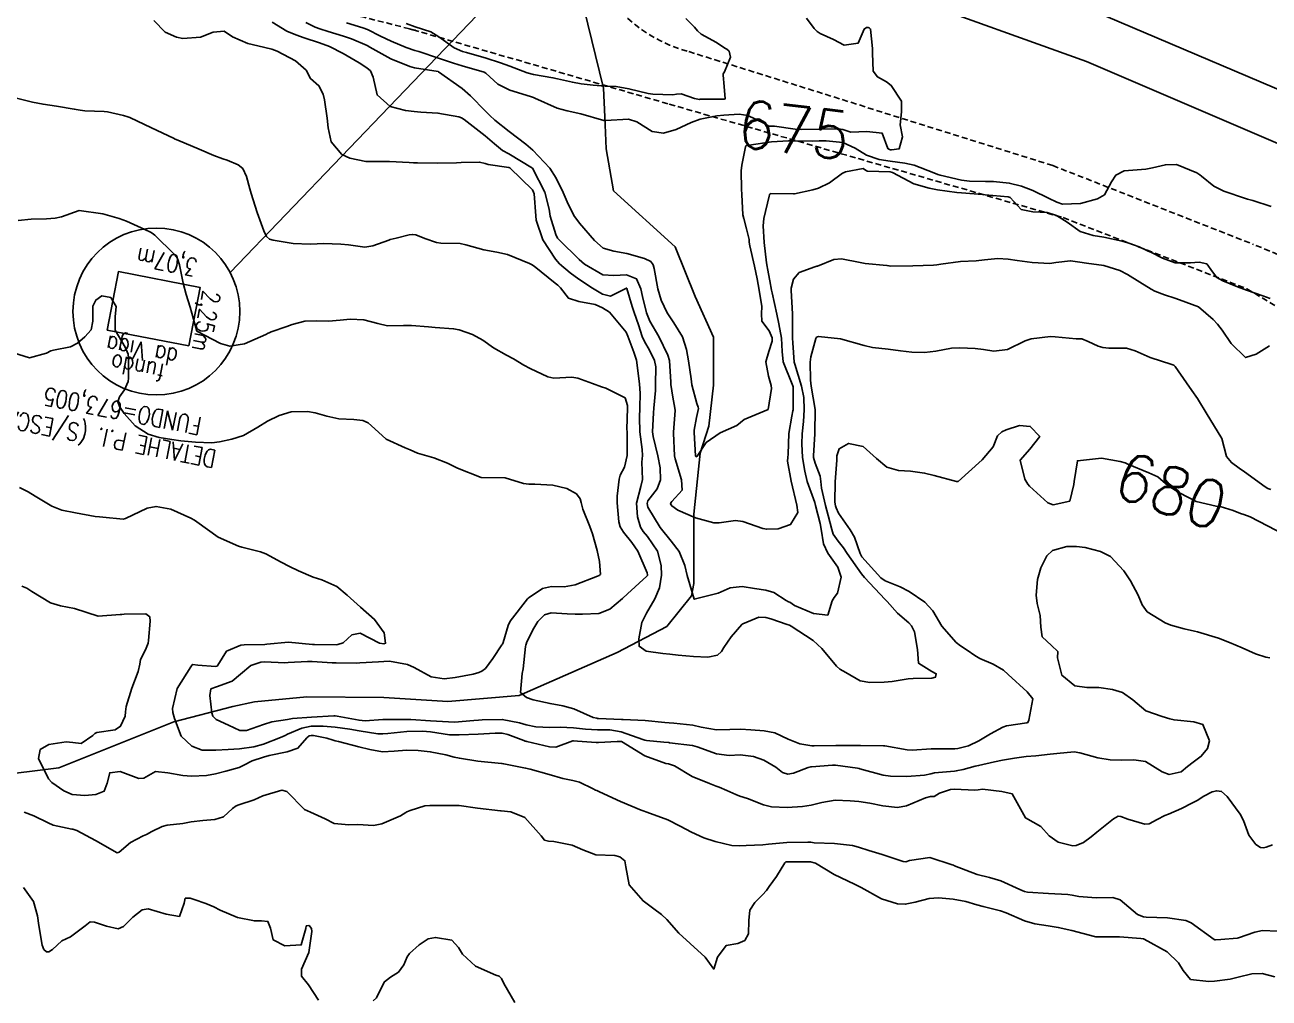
# Model space of a CAD drawing. Header units: metres. Extents: x 292545 to 299085, y 7450245 to 7463078.
# Drawn here: x 294904.9 to 295009.3, y 7462624.8 to 7462706.4 of the extents above; entities that cross this region are included whole.
import ezdxf
from ezdxf.enums import TextEntityAlignment as Align

# ---------------------------------------------------------------- set-up
doc = ezdxf.new("R2010")
doc.units = ezdxf.units.M
for name, pattern in [('CONTINUO', [0]), ('DASHED', [0.75, 0.5, -0.25]), ('TRACEJADO', [8.7, 8, -0.7])]:
    doc.linetypes.add(name, pattern=pattern)
for name, color, linetype in [('Cotas', 45, 'Continuous'), ('Curvas de Nivel 1m', 11, 'Continuous'), ('Curvas de Nivel 5m', 15, 'Continuous'), ('Hidrografia', 140, 'Continuous'), ('Linha Férrea', 20, 'Continuous'), ('TEXTO', 45, 'Continuous'), ('Vias Secundárias', 230, 'DASHED')]:
    doc.layers.add(name, color=color, linetype=linetype)
doc.styles.add('ROMANS', font='romans', dxfattribs={"height": 0.2})
doc.styles.add('Style-STANDARD', font='STANDARD.shx')

msp = doc.modelspace()

# ---------------------------------------------------------------- linework, layer by layer
at = {"layer": 'Curvas de Nivel 1m', "flags": 128}
for points, elevation in [([(294936.87, 7462706.49), (294937.61, 7462706.22), (294938.94, 7462705.8), (294939.6, 7462705.38), (294940.89, 7462704.44), (294941.59, 7462704.16), (294941.94, 7462704.07), (294943.58, 7462703.6), (294944.78, 7462703.19), (294945.57, 7462702.92), (294947.02, 7462702.37), (294947.56, 7462702.21), (294949.17, 7462701.94), (294949.56, 7462701.86), (294950.81, 7462701.57), (294951.55, 7462701.43), (294952.55, 7462701.31), (294953.55, 7462701.25), (294954.47, 7462701.2), (294955.55, 7462701.02), (294957.16, 7462700.63), (294957.55, 7462700.58), (294959.25, 7462700.52), (294959.55, 7462700.56), (294959.93, 7462700.6), (294961.05, 7462700.2), (294961.48, 7462700.13), (294961.54, 7462700.14), (294961.59, 7462700.14), (294963.54, 7462700.16), (294963.62, 7462700.17), (294963.55, 7462701.21), (294963.45, 7462702.17), (294963.47, 7462702.26), (294963.57, 7462702.45), (294964.07, 7462703.68), (294963.96, 7462704.17), (294963.76, 7462704.33), (294963.6, 7462704.43), (294962.89, 7462704.89), (294961.61, 7462705.61), (294961.3, 7462705.88), (294961.06, 7462706.2), (294960.33, 7462706.92)], 674), ([(294915.7, 7462706.74), (294916.65, 7462705.77), (294917.6, 7462705.35), (294918.14, 7462705.25), (294919.6, 7462705.36), (294920.68, 7462705.76), (294921.6, 7462705.84), (294922.31, 7462705.37), (294923.59, 7462704.83), (294924.41, 7462704.63), (294925.59, 7462704.34), (294926.03, 7462704.17), (294927.57, 7462703.36), (294928.47, 7462702.59), (294928.85, 7462701.88), (294929.55, 7462701.28), (294929.91, 7462700.57), (294930.01, 7462700.1), (294930.25, 7462698.56), (294930.32, 7462697.75), (294930.58, 7462696.56), (294931.48, 7462695.52), (294932.14, 7462695.2), (294933.48, 7462694.93), (294933.87, 7462694.92), (294935.48, 7462694.93), (294937.13, 7462694.83), (294937.48, 7462694.82), (294937.82, 7462694.82), (294939.48, 7462694.77), (294941.09, 7462694.82), (294941.48, 7462694.83), (294943.02, 7462694.87), (294943.48, 7462694.76), (294943.75, 7462694.68), (294945.47, 7462694.42), (294945.55, 7462694.38), (294947.45, 7462692.54), (294947.56, 7462692.36), (294947.6, 7462692.2), (294947.73, 7462690.36), (294947.78, 7462689.99), (294948.32, 7462688.35), (294949.38, 7462686.73), (294949.74, 7462686.33), (294950.61, 7462685.57), (294951.36, 7462685.06), (294952.5, 7462684.3), (294953.35, 7462683.79), (294954, 7462683.63), (294955.29, 7462684.27), (294955.33, 7462684.29), (294955.35, 7462684.29), (294955.37, 7462684.29), (294955.38, 7462684.27), (294955.83, 7462682.76), (294955.99, 7462682.26), (294956.35, 7462681.22), (294956.67, 7462680.25), (294956.86, 7462679.81), (294957.29, 7462679.09), (294957.71, 7462678.24), (294957.8, 7462677.71), (294957.77, 7462676.23), (294957.77, 7462675.72), (294957.65, 7462674.24), (294957.62, 7462673.85), (294957.54, 7462672.24), (294957.58, 7462671.86), (294957.97, 7462670.23), (294958.18, 7462669.22), (294958.21, 7462668.23), (294957.93, 7462667.46), (294957.15, 7462666.47), (294957.07, 7462666.24), (294957.14, 7462665.92), (294958.18, 7462664.23), (294959.1, 7462663.09), (294959.78, 7462662.21), (294960.25, 7462661.04), (294960.43, 7462660.21), (294961.04, 7462658.2), (294963.05, 7462658.72), (294964.04, 7462659.17), (294965.05, 7462659.27), (294966.09, 7462659.11), (294967.05, 7462658.96), (294967.71, 7462658.78), (294968.75, 7462658.1), (294968.94, 7462658), (294969.04, 7462657.95), (294969.45, 7462657.69), (294971.03, 7462657.01), (294972.23, 7462656.87), (294972.59, 7462658.06), (294972.77, 7462658.34), (294973.05, 7462658.72), (294973.35, 7462660.06), (294973.08, 7462660.89), (294972.24, 7462662.07), (294971.87, 7462662.84), (294971.67, 7462664.07), (294971.59, 7462664.55), (294971.2, 7462666.08), (294971.14, 7462666.31), (294970.51, 7462668.09), (294970.3, 7462668.96), (294970.12, 7462670.09), (294970.05, 7462671.24), (294970.1, 7462672.09), (294970.2, 7462673.11), (294970.25, 7462674.09), (294970.22, 7462675.12), (294970.03, 7462676.09), (294969.47, 7462677.91), (294969.42, 7462678.1), (294969.3, 7462679.72), (294969.27, 7462680.1), (294969.27, 7462680.13), (294969.28, 7462682.1), (294969.28, 7462682.15), (294969.17, 7462684.1), (294969.17, 7462684.29), (294969.36, 7462685.04), (294969.84, 7462685.62), (294971.14, 7462686.08), (294971.33, 7462686.13), (294971.37, 7462686.14), (294972.75, 7462686.69), (294973.38, 7462686.77), (294974.96, 7462686.45), (294975.38, 7462686.37), (294977.19, 7462686.2), (294977.38, 7462686.16), (294977.51, 7462686.15), (294979.37, 7462686.17), (294981.11, 7462686.23), (294981.38, 7462686.24), (294981.72, 7462686.3), (294983.38, 7462686.53), (294984.69, 7462686.6), (294985.38, 7462686.67), (294986.5, 7462686.79), (294987.38, 7462686.72), (294988.11, 7462686.61), (294989.38, 7462686.45), (294990.86, 7462686.36), (294991.38, 7462686.44), (294992.61, 7462686.6), (294993.38, 7462686.47), (294993.94, 7462686.38), (294995.38, 7462686.19), (294996.74, 7462685.78), (294997.37, 7462685.44), (294998.41, 7462684.8), (294999.36, 7462684.21), (294999.66, 7462684.05), (295000.49, 7462683.73), (295001.35, 7462683.45), (295001.73, 7462683.33), (295003.34, 7462682.72), (295004.57, 7462681.68), (295004.92, 7462681.27), (295005.31, 7462680.77), (295006.08, 7462679.66), (295007.29, 7462678.47), (295008.18, 7462678.75), (295009.3, 7462679.45)], 678), ([(294925.63, 7462706.62), (294926.86, 7462705.85), (294927.6, 7462705.53), (294928.3, 7462705.29), (294929.6, 7462704.86), (294930.43, 7462704.56), (294931.58, 7462703.99), (294932.92, 7462703.19), (294933.57, 7462702.79), (294933.88, 7462702.52), (294934.09, 7462701.99), (294934.43, 7462700.51), (294935.53, 7462699.54), (294936.81, 7462699.2), (294937.53, 7462699.1), (294938.11, 7462699.05), (294939.53, 7462698.98), (294941.29, 7462698.66), (294941.52, 7462698.57), (294941.72, 7462698.43), (294943.5, 7462697.07), (294944.28, 7462696.4), (294944.95, 7462695.85), (294945.48, 7462695.55), (294947.47, 7462694.36), (294948.49, 7462692.35), (294948.86, 7462690.91), (294948.95, 7462690.34), (294949.41, 7462688.79), (294949.55, 7462688.48), (294949.69, 7462688.34), (294951.38, 7462686.7), (294951.82, 7462686.31), (294953.36, 7462685.42), (294954.28, 7462685.37), (294955.36, 7462685.42), (294956.19, 7462685.08), (294956.55, 7462684.25), (294956.68, 7462683.59), (294957.04, 7462682.24), (294957.32, 7462681.54), (294958.07, 7462680.23), (294958.83, 7462678.68), (294958.95, 7462678.22), (294959.06, 7462676.42), (294959.07, 7462676.22), (294959.24, 7462675.16), (294959.41, 7462674.22), (294959.42, 7462674.03), (294959.3, 7462672.22), (294959.3, 7462672.13), (294959.37, 7462670.22), (294959.42, 7462669.98), (294959.97, 7462668.21), (294960.01, 7462667.36), (294959.14, 7462666.4), (294959.07, 7462666.3), (294959.05, 7462666.22), (294959.14, 7462666.03), (294959.66, 7462665.69), (294961.13, 7462665.03), (294962.68, 7462664.62), (294963.12, 7462664.61), (294964.48, 7462664.8), (294965.12, 7462664.72), (294966.78, 7462664.13), (294967.11, 7462664.07), (294968.06, 7462664.12), (294969.12, 7462664.48), (294969.73, 7462665.49), (294969.65, 7462666.09), (294969.16, 7462668.1), (294968.86, 7462669.79), (294968.88, 7462670.1), (294968.91, 7462670.38), (294968.98, 7462672.1), (294969.23, 7462673.55), (294969.31, 7462674.02), (294969.32, 7462674.1), (294969.32, 7462676.03), (294969.31, 7462676.1), (294969.25, 7462676.24), (294968.48, 7462678.11), (294968.41, 7462678.99), (294968.35, 7462680.11), (294968.13, 7462681.3), (294967.97, 7462682.11), (294967.57, 7462683.9), (294967.52, 7462684.12), (294967.36, 7462684.92), (294967.19, 7462685.94), (294967.15, 7462686.12), (294967.1, 7462686.41), (294966.9, 7462688.13), (294966.82, 7462689.53), (294966.86, 7462690.13), (294967.33, 7462692.01), (294967.35, 7462692.12), (294967.37, 7462692.19), (294967.44, 7462692.23), (294969.35, 7462692.2), (294969.44, 7462692.2), (294970.99, 7462692.54), (294971.45, 7462692.67), (294972.39, 7462693.14), (294973.47, 7462693.93), (294973.54, 7462693.98), (294973.72, 7462694.05), (294975.19, 7462694.32), (294975.47, 7462694.15), (294975.57, 7462694.12), (294977.47, 7462694.04), (294977.67, 7462694), (294979.46, 7462693.06), (294980.73, 7462692.69), (294981.45, 7462692.54), (294983.07, 7462692.32), (294983.45, 7462692.28), (294985.21, 7462692.15), (294985.45, 7462692.13), (294987.38, 7462691.96), (294987.44, 7462691.94), (294987.53, 7462691.89), (294988.46, 7462690.9), (294989.43, 7462690.7), (294990.63, 7462690.65), (294991.43, 7462690.39), (294992.31, 7462689.83), (294993.41, 7462689.06), (294994.5, 7462688.71), (294995.4, 7462688.56), (294996.94, 7462688.23), (294997.4, 7462688.11), (294998.35, 7462687.76), (294999.07, 7462687.43), (294999.39, 7462687.28), (295000.31, 7462686.81), (295001.38, 7462686.42), (295002.67, 7462686.41), (295003.38, 7462686.47), (295004.02, 7462686.33), (295004.5, 7462685.68), (295004.88, 7462685.19), (295005.37, 7462684.91), (295006.61, 7462684.4), (295007.36, 7462684.14), (295008.74, 7462683.64), (295009.35, 7462683.42)], 677), ([(294928.44, 7462706.58), (294929.23, 7462706.19), (294929.61, 7462706.05), (294930.33, 7462705.83), (294931.6, 7462705.44), (294932.27, 7462705.21), (294933.59, 7462704.64), (294933.82, 7462704.52), (294935.58, 7462703.53), (294937.17, 7462702.88), (294937.57, 7462702.78), (294939.55, 7462702.46), (294939.59, 7462702.45), (294941.55, 7462701.03), (294942.26, 7462700.42), (294943.53, 7462699.13), (294943.89, 7462698.77), (294944.31, 7462698.4), (294945.51, 7462697.43), (294946.91, 7462696.37), (294947.49, 7462695.87), (294948.92, 7462694.35), (294949.46, 7462693.53), (294950.05, 7462692.33), (294950.46, 7462691.35), (294950.99, 7462690.32), (294951.17, 7462690.06), (294951.42, 7462689.76), (294952.66, 7462688.3), (294953.39, 7462687.64), (294954.28, 7462687.39), (294955.39, 7462687.19), (294956.85, 7462686.78), (294957.38, 7462686.53), (294957.58, 7462686.24), (294957.67, 7462685.94), (294957.99, 7462684.23), (294958.27, 7462683.3), (294958.77, 7462682.23), (294959.32, 7462681.39), (294960.04, 7462680.21), (294960.37, 7462679.14), (294960.55, 7462678.21), (294960.78, 7462676.69), (294960.84, 7462676.2), (294961.24, 7462674.61), (294961.36, 7462674.32), (294961.4, 7462674.2), (294961.23, 7462673.44), (294961.04, 7462672.38), (294961.03, 7462672.2), (294961.14, 7462670.24), (294961.15, 7462670.2), (294961.18, 7462670.15), (294961.28, 7462670.2), (294962.03, 7462671.35), (294963.21, 7462672.17), (294964.6, 7462672.77), (294965.22, 7462673.28), (294967.23, 7462674.12), (294967.5, 7462675.87), (294967.49, 7462676.12), (294967.26, 7462676.92), (294967.05, 7462678.12), (294967.29, 7462678.98), (294967.57, 7462679.85), (294967.56, 7462680.12), (294967.31, 7462680.72), (294966.7, 7462681.52), (294966.68, 7462682.13), (294966.7, 7462682.76), (294966.47, 7462684.13), (294966.3, 7462685.08), (294966.1, 7462686.14), (294965.7, 7462687.84), (294965.65, 7462688.15), (294965.63, 7462688.37), (294965.41, 7462689.28), (294965.18, 7462690.15), (294965.12, 7462690.46), (294965.03, 7462692.15), (294964.99, 7462692.61), (294964.97, 7462694.15), (294965.03, 7462694.6), (294965.34, 7462696.15), (294965.39, 7462696.26), (294965.49, 7462696.28), (294965.63, 7462696.28), (294967.5, 7462696.57), (294968.95, 7462696.66), (294969.5, 7462696.65), (294970.95, 7462696.63), (294971.5, 7462696.64), (294972.09, 7462696.66), (294973.5, 7462696.52), (294974.54, 7462696.04), (294975.49, 7462695.45), (294976.55, 7462695.08), (294977.48, 7462694.94), (294978.69, 7462694.78), (294979.48, 7462694.62), (294981.13, 7462693.96), (294981.47, 7462693.82), (294981.66, 7462693.76), (294983.46, 7462693.35), (294984.11, 7462693.27), (294985.46, 7462693.23), (294986.14, 7462693.23), (294987.46, 7462693.11), (294988.49, 7462692.85), (294989.45, 7462692.5), (294990.76, 7462691.85), (294991.44, 7462691.52), (294991.92, 7462691.35), (294993.44, 7462691.4), (294994.87, 7462691.8), (294995.45, 7462692.13), (294996.03, 7462693.21), (294996.4, 7462693.78), (294997.11, 7462694.13), (294997.47, 7462694.16), (294998.93, 7462694.29), (294999.47, 7462694.39), (295000.56, 7462694.65), (295001.48, 7462694.68), (295003.19, 7462693.98), (295003.46, 7462693.8), (295003.59, 7462693.7), (295004.61, 7462692.84), (295005.45, 7462692.43), (295007.28, 7462691.82), (295007.44, 7462691.76), (295007.9, 7462691.65), (295009.44, 7462691.15)], 676), ([(294904.17, 7462700.24), (294905.53, 7462699.9), (294906.41, 7462699.72), (294907.53, 7462699.56), (294909.02, 7462699.32), (294909.53, 7462699.22), (294909.9, 7462699.17), (294911.53, 7462699.11), (294911.82, 7462699.08), (294913.15, 7462698.77), (294913.52, 7462698.66), (294913.68, 7462698.6), (294915.51, 7462697.74), (294917.34, 7462696.87), (294917.49, 7462696.8), (294917.71, 7462696.71), (294919.49, 7462695.96), (294920.74, 7462695.41), (294921.48, 7462695.14), (294921.84, 7462695.03), (294922.78, 7462694.65), (294923.16, 7462694.34), (294923.46, 7462693.67), (294923.74, 7462692.64), (294923.86, 7462692.23), (294924.37, 7462690.63), (294924.93, 7462689.1), (294925.16, 7462688.62), (294925.4, 7462688.41), (294925.7, 7462688.32), (294927.4, 7462688.05), (294928.82, 7462688), (294929.39, 7462688.02), (294929.93, 7462688.03), (294931.39, 7462688), (294932.02, 7462687.92), (294933.39, 7462687.74), (294934.07, 7462687.84), (294935.4, 7462688.33), (294935.53, 7462688.37), (294936.02, 7462688.49), (294937.12, 7462688.77), (294937.41, 7462688.81), (294937.69, 7462688.76), (294938.42, 7462688.46), (294939.4, 7462688.13), (294939.78, 7462688.07), (294941.4, 7462688.03), (294941.88, 7462687.94), (294943.39, 7462687.51), (294944.47, 7462687.31), (294945.38, 7462687.13), (294947.21, 7462686.36), (294947.37, 7462686.29), (294947.59, 7462686.14), (294949.36, 7462684.71), (294949.58, 7462684.56), (294949.82, 7462684.33), (294950.47, 7462683.45), (294951.34, 7462683.19), (294952.71, 7462682.92), (294953.34, 7462682.65), (294953.91, 7462682.28), (294955.31, 7462680.61), (294955.45, 7462680.27), (294955.96, 7462678.93), (294956.2, 7462678.26), (294956.34, 7462677.18), (294956.43, 7462676.25), (294956.49, 7462675.49), (294956.46, 7462674.25), (294956.43, 7462673.45), (294956.47, 7462672.25), (294956.67, 7462670.76), (294956.69, 7462670.25), (294956.64, 7462669.71), (294956.7, 7462668.25), (294956.56, 7462667.65), (294956.19, 7462666.25), (294956.26, 7462665.11), (294956.52, 7462664.25), (294956.74, 7462663.88), (294957.11, 7462663.46), (294957.94, 7462662.23), (294958.27, 7462661.04), (294958.29, 7462660.23), (294958.11, 7462659.17), (294957.73, 7462658.23), (294957.03, 7462657.05), (294956.63, 7462656.25), (294956.38, 7462654.88), (294956.41, 7462654.26), (294956.99, 7462653.85), (294958.4, 7462653.65), (294958.99, 7462653.6), (294959.68, 7462653.51), (294960.98, 7462653.39), (294962.16, 7462653.35), (294962.99, 7462653.52), (294963.33, 7462653.83), (294963.52, 7462654.16), (294964.12, 7462655.04), (294965.02, 7462656.1), (294965.05, 7462656.12), (294965.1, 7462656.15), (294966.46, 7462656.7), (294967.03, 7462656.68), (294967.46, 7462656.55), (294968.83, 7462656.1), (294969.02, 7462656.03), (294969.17, 7462655.95), (294971, 7462654.74), (294971.74, 7462654.07), (294972.98, 7462652.59), (294973.26, 7462652.34), (294973.74, 7462652.05), (294974.96, 7462651.37), (294975.77, 7462651.22), (294976.96, 7462651.26), (294977.64, 7462651.32), (294978.97, 7462651.53), (294979.39, 7462651.56), (294980.97, 7462651.58), (294981.26, 7462651.66), (294981.33, 7462651.96), (294980.97, 7462652.15), (294979.85, 7462652.84), (294979.75, 7462653.98), (294979.52, 7462655.47), (294979.26, 7462655.98), (294979.03, 7462656.22), (294978.07, 7462657.03), (294977.23, 7462658.01), (294977.13, 7462658.1), (294977.04, 7462658.18), (294975.32, 7462660.03), (294975.07, 7462660.33), (294973.85, 7462662.05), (294973.56, 7462662.51), (294973.1, 7462663.08), (294972.7, 7462663.65), (294972.57, 7462664.06), (294972.28, 7462665.22), (294972.04, 7462666.07), (294971.7, 7462667.53), (294971.65, 7462668.07), (294971.61, 7462668.52), (294971.18, 7462669.63), (294971.04, 7462670.08), (294971.03, 7462670.24), (294971.14, 7462672.08), (294971.15, 7462672.15), (294971.19, 7462674.08), (294971.19, 7462674.12), (294970.84, 7462676.08), (294970.78, 7462676.57), (294970.77, 7462678.09), (294970.82, 7462678.55), (294971.23, 7462680.08), (294971.25, 7462680.13), (294971.3, 7462680.2), (294971.46, 7462680.23), (294973.3, 7462680.05), (294975.3, 7462679.48), (294975.99, 7462679.33), (294977.29, 7462679.17), (294978.34, 7462679.04), (294979.29, 7462678.94), (294980.36, 7462678.9), (294981.29, 7462679.02), (294982.62, 7462679.26), (294983.3, 7462679.3), (294984.61, 7462679.23), (294985.3, 7462679.15), (294986.17, 7462679.02), (294987.3, 7462679.14), (294988.8, 7462679.87), (294989.3, 7462680.06), (294990.91, 7462680.24), (294991.31, 7462680.22), (294993.08, 7462680.05), (294993.31, 7462680.06), (294993.54, 7462680.05), (294994.09, 7462679.81), (294994.93, 7462679.42), (294995.3, 7462679.32), (294995.81, 7462679.27), (294997.3, 7462679.25), (294998.01, 7462679.05), (294999.28, 7462678.49), (295001.11, 7462677.89), (295001.27, 7462677.83), (295001.38, 7462677.72), (295001.63, 7462677.35), (295002.78, 7462675.7), (295003.25, 7462675.03), (295004.06, 7462673.69), (295005.21, 7462671.84), (295005.28, 7462671.68), (295005.69, 7462670.18), (295006.1, 7462669.67), (295006.74, 7462669.21), (295007.18, 7462668.89), (295008.92, 7462667.63), (295009.16, 7462667.5), (295009.39, 7462667.4)], 679), ([(294903.92, 7462678.87), (294905.28, 7462678.44), (294906.7, 7462678.84), (294907.07, 7462679.05), (294907.29, 7462679.11), (294908.72, 7462679.38), (294909.3, 7462679.68), (294909.9, 7462680.21), (294910.43, 7462680.8), (294910.59, 7462681.52), (294910.58, 7462682.8), (294910.84, 7462683.29), (294911.34, 7462683.64), (294912.08, 7462683.52), (294912.55, 7462682.77), (294912.45, 7462681.9), (294912.44, 7462680.77), (294913.29, 7462679.35), (294913.54, 7462678.76), (294913.58, 7462678.46), (294913.58, 7462676.76), (294913.55, 7462676.47), (294913.25, 7462675.78), (294912.83, 7462675.17), (294912.68, 7462674.77), (294912.82, 7462674.36), (294913.22, 7462673.79), (294914.14, 7462672.75), (294915.21, 7462672.06), (294916.15, 7462671.78), (294917.2, 7462671.59), (294917.97, 7462671.48), (294919.2, 7462671.37), (294920.55, 7462671.33), (294921.2, 7462671.4), (294922.24, 7462671.62), (294923.21, 7462671.94), (294924.41, 7462672.63), (294925.22, 7462673.14), (294926.21, 7462673.63), (294927.23, 7462673.92), (294928.6, 7462673.95), (294929.23, 7462673.85), (294930.22, 7462673.56), (294931.22, 7462673.34), (294932.47, 7462673.29), (294933.22, 7462673.21), (294933.69, 7462672.99), (294934.23, 7462672.51), (294935.2, 7462671.63), (294936.77, 7462670.9), (294937.19, 7462670.73), (294937.83, 7462670.47), (294939.18, 7462670.06), (294940.34, 7462669.61), (294941.17, 7462669.21), (294943.16, 7462668.41), (294945.16, 7462668.39), (294946.71, 7462667.92), (294947.16, 7462667.87), (294947.65, 7462667.87), (294949.16, 7462667.77), (294950.34, 7462667.5), (294951.15, 7462667.05), (294951.46, 7462666.63), (294951.54, 7462666.31), (294951.7, 7462665.75), (294952.26, 7462664.3), (294952.49, 7462663.68), (294952.9, 7462662.29), (294953.08, 7462661.36), (294953.16, 7462660.29), (294953.11, 7462660.24), (294953.06, 7462660.21), (294952.91, 7462660.14), (294951.05, 7462659.4), (294950.12, 7462659.26), (294949.06, 7462659.27), (294948.3, 7462659.1), (294947.19, 7462658.36), (294947.1, 7462658.3), (294947.04, 7462658.25), (294945.6, 7462656.38), (294945.41, 7462656), (294945, 7462654.59), (294944.94, 7462654.45), (294944.9, 7462654.39), (294944.14, 7462653.24), (294943.51, 7462652.4), (294943.21, 7462652.17), (294942.97, 7462652.06), (294942.48, 7462651.93), (294940.97, 7462651.64), (294940.05, 7462651.53), (294938.97, 7462651.7), (294937.54, 7462652.47), (294936.98, 7462652.74), (294935.47, 7462653), (294934.98, 7462652.98), (294934.54, 7462652.95), (294932.98, 7462652.86), (294932.66, 7462652.85), (294930.98, 7462652.87), (294930.65, 7462652.88), (294928.98, 7462652.98), (294928.58, 7462652.98), (294926.98, 7462652.89), (294926.7, 7462652.88), (294924.98, 7462652.95), (294924.68, 7462652.92), (294923.84, 7462652.64), (294922.97, 7462651.92), (294922.28, 7462651.34), (294920.95, 7462650.85), (294920.49, 7462650.68), (294920.4, 7462650.13), (294920.57, 7462648.68), (294920.65, 7462648.41), (294920.92, 7462648.11), (294921.95, 7462647.63), (294922.91, 7462647.21), (294923.46, 7462647.2), (294924.91, 7462647.69), (294925.61, 7462647.92), (294926.92, 7462648.13), (294927.33, 7462648.19), (294928.92, 7462648.32), (294930.79, 7462648.42), (294930.92, 7462648.42), (294931.08, 7462648.39), (294932.92, 7462648.06), (294933.42, 7462648.02), (294934.92, 7462648.11), (294936.55, 7462648.11), (294936.92, 7462648.12), (294937.27, 7462648.13), (294938.92, 7462648.02), (294939.41, 7462647.97), (294940.92, 7462647.9), (294942.53, 7462648.03), (294942.92, 7462648.06), (294943.24, 7462648.08), (294944.92, 7462648.12), (294946.38, 7462647.83), (294946.92, 7462647.68), (294947.75, 7462647.51), (294948.91, 7462647.44), (294949.78, 7462647.47), (294950.91, 7462647.43), (294951.92, 7462647.31), (294952.91, 7462647.25), (294953.95, 7462647.24), (294954.91, 7462647.09), (294956.72, 7462646.44), (294956.9, 7462646.38), (294957.03, 7462646.37), (294958.47, 7462646.23), (294958.9, 7462646.18), (294958.95, 7462646.17), (294960.9, 7462645.93), (294961.27, 7462645.82), (294962.89, 7462645.23), (294963.95, 7462645.1), (294964.89, 7462645.16), (294966, 7462645.02), (294966.88, 7462644.71), (294967.88, 7462644.11), (294968.44, 7462643.68), (294968.87, 7462643.54), (294969.35, 7462643.61), (294970.58, 7462644.08), (294970.8, 7462644.15), (294970.87, 7462644.16), (294972.64, 7462644.3), (294972.88, 7462644.29), (294974.73, 7462644.03), (294974.85, 7462644.01), (294974.87, 7462644), (294974.91, 7462643.99), (294976.87, 7462643.45), (294977.51, 7462643.36), (294978.87, 7462643.33), (294980.34, 7462643.44), (294980.87, 7462643.57), (294981.19, 7462643.64), (294982.87, 7462643.78), (294983.01, 7462643.8), (294983.58, 7462643.93), (294984.6, 7462644.2), (294984.88, 7462644.26), (294986.22, 7462644.56), (294986.89, 7462644.7), (294987.9, 7462644.87), (294988.89, 7462645.01), (294989.68, 7462645.07), (294990.89, 7462645.2), (294991.45, 7462645.28), (294992.9, 7462645.4), (294993.39, 7462645.33), (294994.89, 7462644.9), (294995.92, 7462644.75), (294996.89, 7462644.71), (294997.92, 7462644.73), (294998.89, 7462644.6), (295000.28, 7462643.74), (295000.87, 7462643.51), (295001.87, 7462643.72), (295002.41, 7462644.18), (295002.89, 7462644.54), (295003.56, 7462645.03), (295004.09, 7462645.69), (295004.25, 7462646.33), (295003.71, 7462647.69), (295002.93, 7462647.92), (295001.29, 7462648.09), (295000.93, 7462648.17), (295000.29, 7462648.38), (294998.93, 7462648.85), (294997.82, 7462649.76), (294996.95, 7462650.37), (294996.11, 7462650.63), (294994.96, 7462650.81), (294993.96, 7462650.81), (294992.96, 7462650.95), (294991.87, 7462651.83), (294991.52, 7462653.3), (294991.53, 7462653.83), (294991, 7462654.32), (294990.22, 7462655.06), (294990.11, 7462655.85), (294990.05, 7462656.83), (294989.81, 7462657.86), (294989.73, 7462658.54), (294989.84, 7462659.86), (294990.1, 7462660.83), (294990.61, 7462661.85), (294991.1, 7462662.28), (294992.3, 7462662.63), (294993.1, 7462662.63), (294993.84, 7462662.55), (294995.1, 7462662.22), (294995.95, 7462661.78), (294997.08, 7462660.6), (294997.63, 7462659.76), (294998.26, 7462658.54), (294998.61, 7462657.75), (294999.03, 7462657.14), (295000.53, 7462656.22), (295001.02, 7462656.02), (295002.13, 7462655.71), (295003.01, 7462655.52), (295003.25, 7462655.46), (295005.01, 7462654.94), (295005.93, 7462654.59), (295007, 7462654.13), (295008.13, 7462653.64), (295008.99, 7462653.35), (295009.32, 7462653.3)], 681), ([(294904.43, 7462667.58), (294905.15, 7462667.21), (294905.75, 7462666.85), (294907.13, 7462666), (294907.97, 7462665.67), (294909.13, 7462665.45), (294910.77, 7462665.15), (294911.13, 7462665.11), (294911.43, 7462665.09), (294913.12, 7462664.93), (294913.33, 7462664.98), (294915.13, 7462665.84), (294915.88, 7462665.99), (294917.13, 7462665.75), (294918.81, 7462665), (294919.12, 7462664.83), (294919.31, 7462664.69), (294921.1, 7462663.42), (294922.8, 7462662.65), (294923.09, 7462662.57), (294924.65, 7462662.19), (294925.09, 7462662.02), (294926.37, 7462661.31), (294927.08, 7462660.94), (294927.82, 7462660.59), (294929.07, 7462660.07), (294929.79, 7462659.84), (294931.05, 7462659.28), (294931.92, 7462658.54), (294933.03, 7462657.53), (294934.21, 7462656.52), (294935.01, 7462655.38), (294935.14, 7462654.51), (294934.99, 7462654.46), (294934.62, 7462654.51), (294933.01, 7462655.35), (294932.32, 7462655.22), (294931.58, 7462654.54), (294931.14, 7462654.41), (294931, 7462654.39), (294929.17, 7462654.4), (294929, 7462654.41), (294927, 7462654.6), (294925.19, 7462654.43), (294925, 7462654.42), (294923.27, 7462654.37), (294923, 7462654.35), (294921.8, 7462653.85), (294921.07, 7462652.67), (294921.03, 7462652.61), (294920.97, 7462652.58), (294920.87, 7462652.57), (294919.39, 7462652.69), (294918.97, 7462652.73), (294918.95, 7462652.73), (294918.92, 7462652.7), (294918.8, 7462652.53), (294917.66, 7462650.71), (294917.26, 7462649.04), (294917.3, 7462648.72), (294917.44, 7462648.2), (294917.98, 7462646.71), (294918.89, 7462645.87), (294919.76, 7462645.55), (294920.89, 7462645.54), (294921.94, 7462645.61), (294922.89, 7462645.66), (294924.1, 7462645.84), (294924.9, 7462646.06), (294926.31, 7462646.61), (294926.72, 7462646.79), (294926.91, 7462646.88), (294928.1, 7462647.4), (294928.91, 7462647.55), (294929.9, 7462647.55), (294930.91, 7462647.47), (294932.15, 7462647.3), (294932.91, 7462647.18), (294934.49, 7462646.93), (294934.91, 7462646.91), (294935.34, 7462646.94), (294936.91, 7462647.1), (294938.24, 7462647.14), (294938.91, 7462647.09), (294940.51, 7462646.84), (294940.91, 7462646.82), (294941.31, 7462646.83), (294942.91, 7462646.9), (294944.34, 7462646.96), (294944.91, 7462646.96), (294945.39, 7462646.86), (294946.73, 7462646.36), (294946.85, 7462646.31), (294946.9, 7462646.29), (294946.98, 7462646.28), (294948.9, 7462645.82), (294949.42, 7462645.81), (294950.85, 7462646.32), (294950.89, 7462646.33), (294951.25, 7462646.31), (294952.81, 7462646.2), (294952.9, 7462646.2), (294953, 7462646.19), (294954.58, 7462646.27), (294954.89, 7462646.28), (294954.92, 7462646.27), (294956.89, 7462645.08), (294958.66, 7462644.44), (294958.88, 7462644.39), (294959.37, 7462644.22), (294960.86, 7462643.35), (294962.3, 7462642.75), (294962.86, 7462642.54), (294963.12, 7462642.44), (294963.78, 7462642.17), (294964.52, 7462641.83), (294964.85, 7462641.7), (294965.51, 7462641.48), (294966.84, 7462640.96), (294967.52, 7462640.8), (294968.84, 7462640.75), (294970.11, 7462640.81), (294970.84, 7462640.93), (294971.74, 7462641.17), (294972.85, 7462641.34), (294974.1, 7462641.3), (294974.84, 7462641.24), (294975.77, 7462641.09), (294976.84, 7462640.88), (294978.09, 7462640.75), (294978.84, 7462640.87), (294980.44, 7462641.55), (294980.85, 7462641.65), (294981.15, 7462641.66), (294981.61, 7462641.95), (294982.54, 7462642.26), (294982.86, 7462642.28), (294984.58, 7462642.2), (294984.86, 7462642.23), (294985.21, 7462642.27), (294986.85, 7462642.07), (294987.71, 7462641.88), (294988.82, 7462639.87), (294990.1, 7462639.14), (294990.81, 7462638.37), (294991.57, 7462637.83), (294992.8, 7462637.53), (294993.07, 7462637.54), (294993.69, 7462637.81), (294994.33, 7462638.28), (294994.81, 7462638.66), (294996.21, 7462639.78), (294996.59, 7462640.01), (294996.83, 7462639.99), (294997.41, 7462639.76), (294998.82, 7462639.35), (294999.2, 7462639.37), (294999.87, 7462639.74), (295000.5, 7462640.06), (295000.83, 7462640.18), (295001.9, 7462640.66), (295002.84, 7462641.13), (295003.22, 7462641.33), (295003.79, 7462641.69), (295004.49, 7462642.05), (295004.86, 7462642.14), (295005.27, 7462642.09), (295005.75, 7462641.67), (295006.83, 7462640.17), (295007.11, 7462639.66), (295007.57, 7462638.41), (295008.14, 7462637.64), (295008.54, 7462637.38), (295008.8, 7462637.36), (295009.01, 7462637.41), (295009.54, 7462637.62)], 682), ([(294904.61, 7462659.3), (294905.05, 7462659.13), (294905.47, 7462658.86), (294907.03, 7462657.91), (294907.86, 7462657.66), (294909.03, 7462657.44), (294911.02, 7462656.79), (294912.87, 7462656.93), (294913.02, 7462656.93), (294913.2, 7462656.94), (294915.03, 7462656.98), (294915.35, 7462656.74), (294915.4, 7462656.36), (294915.26, 7462654.74), (294915.22, 7462654.52), (294914.99, 7462653.95), (294914.58, 7462653.14), (294914.51, 7462652.75), (294914.37, 7462652.15), (294913.86, 7462650.76), (294913.39, 7462649.22), (294913.33, 7462648.76), (294913.3, 7462648.39), (294912.91, 7462647.55), (294912.45, 7462647.24), (294910.91, 7462647.02), (294910.75, 7462646.95), (294910.59, 7462646.79), (294909.6, 7462646.1), (294908.9, 7462646.2), (294908.33, 7462646.25), (294906.89, 7462646.02), (294906.15, 7462645.59), (294906.03, 7462644.85), (294906.86, 7462643.15), (294907.15, 7462642.84), (294908.16, 7462642.14), (294908.84, 7462641.82), (294909.9, 7462641.74), (294910.84, 7462641.84), (294911.53, 7462642.1), (294911.79, 7462642.78), (294912, 7462643.65), (294912.87, 7462643.76), (294914.44, 7462643.17), (294914.86, 7462643.2), (294915.85, 7462643.75), (294916.87, 7462643.64), (294918.14, 7462643.43), (294918.86, 7462643.38), (294920.12, 7462643.43), (294920.87, 7462643.57), (294921.75, 7462643.78), (294922.87, 7462644.1), (294923.24, 7462644.28), (294923.94, 7462644.64), (294924.89, 7462644.96), (294925.37, 7462645.1), (294926.89, 7462645.41), (294927.78, 7462645.71), (294928.52, 7462646.58), (294928.74, 7462646.75), (294928.9, 7462646.78), (294929.1, 7462646.77), (294930.22, 7462646.56), (294930.73, 7462646.38), (294930.9, 7462646.33), (294931.19, 7462646.26), (294932.9, 7462645.83), (294933.83, 7462645.59), (294934.89, 7462645.41), (294935.87, 7462645.47), (294936.89, 7462645.56), (294937.86, 7462645.51), (294938.89, 7462645.42), (294940.18, 7462645.16), (294940.89, 7462644.97), (294941.33, 7462644.87), (294942.89, 7462644.62), (294944.85, 7462644.43), (294944.88, 7462644.42), (294944.91, 7462644.42), (294945.05, 7462644.39), (294946.88, 7462644.04), (294947.28, 7462643.95), (294948.87, 7462643.52), (294950.02, 7462643.17), (294950.86, 7462642.99), (294951.41, 7462642.86), (294952.56, 7462642.29), (294952.76, 7462642.2), (294952.85, 7462642.16), (294953.08, 7462642.05), (294954.84, 7462641.25), (294956.57, 7462640.51), (294956.83, 7462640.42), (294956.96, 7462640.37), (294957.35, 7462640.24), (294958.82, 7462639.69), (294959.85, 7462639.18), (294960.81, 7462638.66), (294961.83, 7462638.19), (294962.8, 7462637.88), (294964.19, 7462637.55), (294964.8, 7462637.51), (294965.39, 7462637.55), (294966.8, 7462637.6), (294967.27, 7462637.65), (294968.8, 7462637.81), (294970.55, 7462637.84), (294970.8, 7462637.82), (294971.09, 7462637.78), (294972.8, 7462637.73), (294974.32, 7462637.56), (294974.8, 7462637.42), (294975.69, 7462637.13), (294976.79, 7462636.8), (294978.56, 7462636.22), (294978.78, 7462636.19), (294979.09, 7462636.29), (294980.79, 7462636.55), (294982.66, 7462635.94), (294982.78, 7462635.89), (294982.87, 7462635.85), (294984.77, 7462635.13), (294985.81, 7462634.86), (294986.76, 7462634.59), (294988.34, 7462633.87), (294988.75, 7462633.69), (294988.98, 7462633.64), (294990.75, 7462633.52), (294992.36, 7462633.44), (294992.75, 7462633.38), (294993.3, 7462633.26), (294994.75, 7462633.16), (294996.16, 7462633.19), (294996.75, 7462632.99), (294998.23, 7462631.76), (294998.73, 7462631.57), (294998.94, 7462631.54), (295000.73, 7462631.49), (295002.28, 7462631.26), (295002.73, 7462631.06), (295004.64, 7462629.68), (295004.71, 7462629.65), (295004.75, 7462629.65), (295005.21, 7462629.68), (295006.59, 7462629.77), (295006.7, 7462629.8), (295008.07, 7462630.29), (295008.71, 7462630.41), (295009.97, 7462630.36)], 683), ([(294904.83, 7462640.36), (294905.64, 7462640.03), (294906.82, 7462639.44), (294907.26, 7462639.27), (294908.81, 7462638.93), (294908.91, 7462638.91), (294909.25, 7462638.81), (294910.8, 7462637.96), (294912.62, 7462636.94), (294912.79, 7462636.99), (294913.75, 7462637.81), (294914.81, 7462638.36), (294915.07, 7462638.48), (294915.53, 7462638.73), (294916.39, 7462639.15), (294916.82, 7462639.25), (294918.12, 7462639.41), (294918.82, 7462639.53), (294919.8, 7462639.66), (294920.82, 7462639.72), (294921.54, 7462639.95), (294922.3, 7462640.66), (294922.6, 7462640.89), (294922.84, 7462640.97), (294924.11, 7462641.37), (294924.84, 7462641.71), (294926.44, 7462642.2), (294926.85, 7462642.08), (294928.34, 7462640.58), (294928.83, 7462640.36), (294930.06, 7462639.8), (294930.82, 7462639.39), (294932.07, 7462639.29), (294932.82, 7462639.3), (294934.12, 7462639.22), (294934.82, 7462639.36), (294936.39, 7462640.05), (294936.83, 7462640.32), (294936.93, 7462640.38), (294937.19, 7462640.48), (294938.43, 7462640.87), (294938.84, 7462640.91), (294940.38, 7462640.9), (294940.84, 7462640.92), (294941.31, 7462640.91), (294942.84, 7462640.69), (294944.77, 7462640.45), (294944.83, 7462640.45), (294945.65, 7462640.38), (294946.83, 7462639.91), (294948.19, 7462638.35), (294948.47, 7462638.01), (294948.8, 7462637.92), (294949.25, 7462637.89), (294950.8, 7462637.57), (294951.68, 7462637.19), (294952.79, 7462636.78), (294954.37, 7462636.7), (294954.79, 7462636.6), (294955.22, 7462636.27), (294955.29, 7462635.75), (294955.58, 7462634.26), (294956.74, 7462632.91), (294957.65, 7462632.24), (294958.28, 7462631.77), (294958.72, 7462631.34), (294959.74, 7462630.21), (294960.7, 7462629.34), (294961.96, 7462628.19), (294962.67, 7462627.18), (294962.98, 7462628.18), (294963.71, 7462629.15), (294964.7, 7462629.33), (294965.27, 7462629.58), (294965.59, 7462630.14), (294965.61, 7462631.26), (294965.69, 7462632.14), (294966.11, 7462632.77), (294966.75, 7462633.4), (294967.1, 7462633.79), (294967.33, 7462634.12), (294967.93, 7462634.96), (294968.63, 7462636.11), (294968.72, 7462636.18), (294968.78, 7462636.19), (294968.87, 7462636.19), (294970.78, 7462636.18), (294971.21, 7462636.08), (294972.77, 7462635.13), (294974.49, 7462634.3), (294974.76, 7462634.18), (294975.03, 7462634.03), (294976.74, 7462633.07), (294978.09, 7462632.65), (294978.74, 7462632.63), (294979.56, 7462632.79), (294980.74, 7462633.1), (294981.53, 7462633.17), (294982.74, 7462633.06), (294983.83, 7462632.85), (294984.74, 7462632.58), (294985.27, 7462632.44), (294986.73, 7462632.07), (294987.21, 7462631.89), (294988.73, 7462631.22), (294989.61, 7462630.98), (294990.72, 7462630.81), (294991.57, 7462630.68), (294992.72, 7462630.42), (294994.6, 7462629.92), (294994.71, 7462629.89), (294994.79, 7462629.88), (294996.71, 7462629.9), (294998.51, 7462629.75), (294998.71, 7462629.71), (294998.77, 7462629.69), (295000.7, 7462628.64), (295001.67, 7462627.72), (295002.04, 7462627.08), (295002.67, 7462626.32), (295004.2, 7462626.15), (295004.67, 7462626.17), (295005.99, 7462626.35), (295006.67, 7462626.52), (295007.81, 7462626.78), (295008.67, 7462626.82), (295009.75, 7462626.54)], 684)]:
    msp.add_lwpolyline(points, dxfattribs=dict(at, elevation=elevation))
at = {"layer": 'Curvas de Nivel 5m', "flags": 128}
for points, elevation in [([(294931.86, 7462706.55), (294933.22, 7462706.13), (294933.61, 7462705.98), (294934.7, 7462705.42), (294935.6, 7462705), (294936.87, 7462704.49), (294937.59, 7462704.24), (294937.92, 7462704.14), (294939.58, 7462703.6), (294940.84, 7462703.17), (294941.57, 7462702.95), (294943.41, 7462702.41), (294943.56, 7462702.33), (294944.56, 7462701.4), (294945.55, 7462700.89), (294947.31, 7462700.36), (294947.54, 7462700.29), (294947.67, 7462700.23), (294949.53, 7462699.4), (294950.37, 7462699.17), (294951.53, 7462698.92), (294953.44, 7462698.37), (294953.52, 7462698.35), (294953.59, 7462698.35), (294955.52, 7462698.46), (294956.21, 7462698.25), (294957.51, 7462697.45), (294958.44, 7462697.3), (294959.51, 7462697.59), (294960.78, 7462698.2), (294961.52, 7462698.46), (294962.94, 7462698.75), (294963.52, 7462698.81), (294964.8, 7462698.88), (294965.52, 7462698.79), (294966.87, 7462698.13), (294967.28, 7462697.89), (294967.51, 7462697.87), (294967.76, 7462697.87), (294969.51, 7462697.63), (294970, 7462697.6), (294971.51, 7462697.63), (294973.12, 7462697.67), (294973.51, 7462697.59), (294974.18, 7462697.37), (294975.51, 7462697.43), (294976.79, 7462697.3), (294977.28, 7462696), (294977.42, 7462695.93), (294977.49, 7462695.91), (294977.58, 7462695.91), (294978.23, 7462695.99), (294978.49, 7462697), (294978.31, 7462697.99), (294978.43, 7462699.09), (294978.43, 7462699.99), (294977.56, 7462701.3), (294977.16, 7462701.6), (294976.4, 7462702.02), (294976.04, 7462702.49), (294975.99, 7462704.02), (294975.98, 7462704.41), (294975.83, 7462706.03), (294975.71, 7462706.12), (294975.61, 7462706.16), (294975.48, 7462706.17), (294975.3, 7462706.03), (294974.79, 7462704.85), (294973.6, 7462704.69), (294972.71, 7462705.16), (294971.61, 7462705.66), (294971.35, 7462705.81), (294971.1, 7462706.08), (294970.46, 7462706.93)], 675), ([(294904.31, 7462689.98), (294905.42, 7462690.08), (294906.69, 7462690.11), (294907.42, 7462690.16), (294907.96, 7462690.28), (294909.42, 7462690.81), (294911.42, 7462690.54), (294912.79, 7462690.15), (294913.41, 7462689.92), (294914.93, 7462689.22), (294915.41, 7462688.99), (294915.57, 7462688.9), (294915.77, 7462688.74), (294917.39, 7462687.16), (294917.6, 7462686.93), (294917.72, 7462686.71), (294917.84, 7462686.24), (294918.16, 7462684.71), (294918.41, 7462683.77), (294918.74, 7462682.7), (294919.3, 7462680.69), (294921.29, 7462679.65), (294922.07, 7462679.44), (294923.29, 7462679.63), (294925.08, 7462680.41), (294925.3, 7462680.52), (294925.37, 7462680.56), (294925.53, 7462680.62), (294926.85, 7462681.07), (294927.31, 7462681.24), (294928.37, 7462681.53), (294929.32, 7462681.57), (294930.34, 7462681.54), (294931.32, 7462681.6), (294932.17, 7462681.69), (294933.32, 7462681.65), (294934.5, 7462681.33), (294935.31, 7462681.14), (294936.64, 7462681.16), (294937.31, 7462681.16), (294938.73, 7462681.05), (294939.31, 7462681.01), (294940.85, 7462680.89), (294941.31, 7462680.8), (294942.43, 7462680.42), (294943.3, 7462679.94), (294944.2, 7462679.3), (294945.29, 7462678.69), (294945.88, 7462678.37), (294946.75, 7462677.84), (294947.27, 7462677.56), (294948.75, 7462676.86), (294949.26, 7462676.74), (294950.75, 7462676.82), (294951.26, 7462676.76), (294952.5, 7462676.3), (294953.25, 7462676.01), (294953.62, 7462675.91), (294955.24, 7462675.09), (294955.42, 7462674.45), (294955.43, 7462674.27), (294955.39, 7462672.44), (294955.4, 7462672.27), (294955.41, 7462672.06), (294955.41, 7462670.27), (294955.17, 7462669.29), (294954.83, 7462668.61), (294954.74, 7462668.27), (294954.57, 7462666.85), (294954.56, 7462666.28), (294954.7, 7462664.69), (294954.82, 7462664.27), (294955.11, 7462663.82), (294955.81, 7462662.97), (294956.31, 7462662.25), (294957.07, 7462660.43), (294957.11, 7462660.24), (294957.1, 7462660.2), (294957.06, 7462660.13), (294955.43, 7462658.65), (294955.04, 7462658.3), (294955.03, 7462658.29), (294955.01, 7462658.27), (294953.95, 7462657.37), (294953.03, 7462657.01), (294951.66, 7462656.95), (294951.03, 7462656.95), (294950.36, 7462656.99), (294949.03, 7462657.06), (294948.48, 7462656.89), (294947.91, 7462656.35), (294947.58, 7462655.79), (294947, 7462654.62), (294946.92, 7462654.44), (294946.9, 7462654.36), (294946.88, 7462654.25), (294946.68, 7462652.36), (294946.59, 7462651.99), (294946.46, 7462650.37), (294946.95, 7462649.97), (294947.52, 7462649.78), (294948.94, 7462649.46), (294950, 7462649.27), (294950.93, 7462649), (294952.55, 7462648.3), (294952.85, 7462648.22), (294952.92, 7462648.21), (294953, 7462648.21), (294954.92, 7462648.13), (294955.07, 7462648.12), (294956.92, 7462648.03), (294958.56, 7462647.87), (294958.92, 7462647.83), (294959.33, 7462647.8), (294960.92, 7462647.63), (294961.62, 7462647.48), (294962.91, 7462647.26), (294964.02, 7462647.27), (294964.91, 7462647.31), (294965.79, 7462647.26), (294966.91, 7462647.16), (294967.79, 7462647), (294968.91, 7462646.47), (294969.9, 7462646.09), (294970.9, 7462645.91), (294971.08, 7462645.9), (294972.9, 7462645.94), (294973.02, 7462645.94), (294974.9, 7462645.94), (294974.99, 7462645.94), (294976.9, 7462645.91), (294977.01, 7462645.9), (294978.9, 7462645.58), (294979.32, 7462645.56), (294980.9, 7462645.66), (294981.18, 7462645.67), (294982.9, 7462645.67), (294983.14, 7462645.7), (294984.04, 7462645.92), (294984.91, 7462646.32), (294985.89, 7462646.93), (294986.92, 7462647.49), (294987.22, 7462647.59), (294988.92, 7462647.84), (294989.02, 7462647.87), (294989.11, 7462648.05), (294989.43, 7462649.86), (294988.95, 7462650.43), (294987.38, 7462651.89), (294986.98, 7462652.27), (294986.12, 7462652.76), (294984.99, 7462653.24), (294984.56, 7462653.49), (294983.94, 7462653.93), (294983.37, 7462654.31), (294983, 7462654.58), (294981.79, 7462655.95), (294981.04, 7462657.23), (294980.37, 7462657.97), (294979.05, 7462658.85), (294978.32, 7462659.26), (294977.06, 7462659.74), (294976.68, 7462660.01), (294975.09, 7462661.77), (294974.95, 7462662.03), (294974.49, 7462663.42), (294974.12, 7462664.04), (294973.13, 7462665.43), (294972.95, 7462665.87), (294972.89, 7462666.05), (294972.84, 7462666.35), (294972.86, 7462668.05), (294973, 7462669.87), (294973, 7462670.05), (294973, 7462670.24), (294973.19, 7462670.83), (294973.98, 7462671.27), (294975.2, 7462671.01), (294976.32, 7462670.02), (294977.18, 7462669.29), (294978.17, 7462668.99), (294979.17, 7462668.95), (294980.35, 7462668.79), (294981.17, 7462668.58), (294983.04, 7462668.07), (294983.16, 7462668.07), (294985.18, 7462669.91), (294986.1, 7462671), (294986.46, 7462671.9), (294986.85, 7462672.25), (294987.21, 7462672.42), (294988.31, 7462672.78), (294989.22, 7462672.7), (294990.02, 7462671.85), (294989.19, 7462670.78), (294988.38, 7462669.88), (294988.76, 7462668.28), (294989.02, 7462667.87), (294989.16, 7462667.69), (294990.69, 7462666.3), (294991.14, 7462666.12), (294992.53, 7462666.44), (294992.89, 7462667.82), (294992.91, 7462668.08), (294993.18, 7462669.82), (294995.19, 7462670.04), (294996.76, 7462669.77), (294997.18, 7462669.64), (294997.41, 7462669.54), (294999.17, 7462668.82), (294999.91, 7462668.48), (295000.8, 7462667.73), (295001.16, 7462667.48), (295001.75, 7462667.12), (295003.14, 7462666.39), (295004.81, 7462666.01), (295005.14, 7462665.98), (295006.24, 7462665.66), (295006.87, 7462665.39), (295007.13, 7462665.31), (295007.66, 7462665.12), (295009.12, 7462664.37), (295010.59, 7462663.62)], 680), ([(294904.75, 7462634.02), (294905.61, 7462632.85), (294905.93, 7462631.65), (294906.04, 7462630.85), (294906.34, 7462629.2), (294906.48, 7462628.84), (294906.69, 7462628.64), (294906.89, 7462628.64), (294907.21, 7462628.83), (294907.97, 7462629.56), (294908.7, 7462629.89), (294909.94, 7462630.8), (294910.37, 7462631.15), (294910.72, 7462631.13), (294911.73, 7462630.78), (294912.71, 7462630.57), (294913.14, 7462630.76), (294913.93, 7462631.55), (294914.73, 7462632.16), (294915.23, 7462632.24), (294916.73, 7462631.8), (294917.84, 7462631.6), (294918.23, 7462632.71), (294918.33, 7462633.12), (294918.75, 7462633.12), (294919.07, 7462633.02), (294920.06, 7462632.68), (294920.74, 7462632.4), (294921.27, 7462632.13), (294922.72, 7462631.51), (294924.13, 7462631.22), (294924.72, 7462631.23), (294925.27, 7462631.18), (294925.49, 7462630.62), (294925.72, 7462629.63), (294926.7, 7462629.14), (294928.07, 7462629.21), (294928.45, 7462630.58), (294928.49, 7462630.81), (294928.72, 7462630.85), (294928.93, 7462630.58), (294928.95, 7462630.34), (294928.69, 7462628.58), (294928.09, 7462627.17), (294928.08, 7462626.59), (294928.66, 7462625.87), (294929.51, 7462624.57)], 685), ([(294934.11, 7462624.52), (294934.39, 7462624.77), (294934.65, 7462625.36), (294935.05, 7462626.12), (294935.56, 7462626.5), (294936.23, 7462626.93), (294936.68, 7462627.55), (294936.96, 7462628.21), (294937.15, 7462628.48), (294937.95, 7462629.22), (294938.71, 7462629.72), (294939.32, 7462629.84), (294940.7, 7462629.61), (294941.27, 7462629), (294941.59, 7462628.43), (294942.68, 7462627.42), (294944.39, 7462626.67), (294944.67, 7462626.59), (294944.85, 7462626.39), (294945.05, 7462625.99), (294945.99, 7462624.38)], 685)]:
    msp.add_lwpolyline(points, dxfattribs=dict(at, elevation=elevation))
at = {"layer": 'Hidrografia', "elevation": 682.88}
msp.add_lwpolyline([(294951.76, 7462707.8), (294953.42, 7462701.06), (294953.52, 7462698.68), (294953.63, 7462695.99), (294954.25, 7462692.46), (294959.44, 7462687.76), (294961.1, 7462683.61), (294962.66, 7462680.19), (294962.66, 7462676.15), (294962.25, 7462672.73), (294961.52, 7462670.45), (294961, 7462665.34), (294961, 7462659.53), (294960.79, 7462658.5), (294958.72, 7462655.91), (294954.57, 7462653.73), (294946.34, 7462650.13), (294940.36, 7462649.64), (294935, 7462649.97), (294928.52, 7462650.01), (294924.14, 7462649.6), (294922.32, 7462649.22), (294917.37, 7462647.91), (294907.72, 7462644.06), (294896.45, 7462642.68)], dxfattribs=at)
at = {"layer": 'Linha Férrea', "linetype": 'Continuous'}
for points in [[(294978.82, 7462708.75), (294993.94, 7462703.3), (295012.13, 7462695.5), (295044.9, 7462680.2), (295079.31, 7462653.99), (295093.84, 7462641.76), (295108.28, 7462628.33), (295132.72, 7462600.82), (295144.87, 7462584.72), (295150.23, 7462577.04), (295155.94, 7462568.74)], [(294995.56, 7462707.11), (295013.99, 7462699.29), (295044.9, 7462684.52), (295082.22, 7462657.55), (295096.89, 7462645.2), (295111.54, 7462631.57), (295136.2, 7462603.81), (295148.24, 7462587.27), (295153.91, 7462579.78), (295159.67, 7462571.39)]]:
    msp.add_lwpolyline(points, dxfattribs=at)
at = {"layer": 'TEXTO', "linetype": 'TRACEJADO', "flags": 128}
msp.add_lwpolyline([(294918.64, 7462679.45), (294911.77, 7462680.78)], dxfattribs=at)
at = {"layer": 'TEXTO', "linetype": 'CONTINUO'}
for points in [[(294922.09, 7462685.62, 0), (294950.13, 7462714.82, 0)], [(294918.64, 7462679.45, 0), (294919.59, 7462684.35, 0), (294912.72, 7462685.69, 0), (294911.77, 7462680.78, 0)]]:
    msp.add_polyline3d(points, dxfattribs=at)
msp.add_circle((294915.91, 7462682.34), 7, dxfattribs=at)
at = {"layer": 'Vias Secundárias', "elevation": 699.68}
for points in [[(294614.54, 7462693.26), (294616.75, 7462697.13, -0.214925), (294641.33, 7462706.46, 0.005114), (294680.07, 7462704.5, 0.014755), (294727.66, 7462703.99, 0.008917), (294773.52, 7462705.67, 0.011214), (294821.5, 7462709.36, -0.020697), (294864.55, 7462711.86, -0.081975), (294906.13, 7462711.03, -0.051589), (294937.15, 7462706.04, 0.012), (294937.74, 7462705.9, 0.012)], [(294951.66, 7462713.27, 0.274211), (294960.57, 7462704.14), (294991.11, 7462694.58), (295007.95, 7462687.96, -0.070781), (295046.93, 7462665.85, -0.078274), (295076.78, 7462634.28, -0.037752), (295096.47, 7462600.32, 0.093668), (295113.18, 7462577.74, -0.100626), (295135.96, 7462546.05, -0.022574), (295151.74, 7462506.24, -0.059918), (295159.22, 7462471.56, 0.040004), (295166.3, 7462431.06, 0.162624), (295182.97, 7462405.35), (295202.25, 7462384.07)], [(294937.44, 7462705.97), (294958.94, 7462699.73), (294991.98, 7462690.21), (295007.38, 7462684.25), (295015.58, 7462679.34, -0.025524), (295050.25, 7462656.08, -0.069948), (295067.61, 7462638.86, -0.042819), (295087.22, 7462607.85, 0.023317), (295100.96, 7462584.12, 0.064559), (295117.37, 7462564.66, -0.105426), (295131.58, 7462544.73, -0.017316), (295141.35, 7462519.9, -0.023697), (295149.94, 7462491.38, -0.032371), (295154.32, 7462467.39, 0.023489), (295158.77, 7462440.3, 0.022808), (295161.82, 7462428.63, 0.107367), (295179.63, 7462397.15, 0.001207), (295196.54, 7462378.31)]]:
    msp.add_lwpolyline(points, format="xyb", dxfattribs=at)

# ---------------------------------------------------------------- texts
at = {"layer": 'Cotas', "style": 'Style-STANDARD'}
for s, rotation, p in [('675', 353.1528, (294969.4, 7462697.59, 675)), ('680', 340.7982, (295001.04, 7462667.3, 680))]:
    msp.add_text(s, height=4, rotation=rotation, dxfattribs=at).set_placement(p, align=Align.MIDDLE_CENTER)
at = {"layer": 'TEXTO', "style": 'ROMANS', "width": 0.8}
for s, rotation, p in [('3,07m', 169, (294919.45, 7462686.72)), ('2,25m', 259, (294919.85, 7462684.19)), ('da Viga', 169, (294917.81, 7462679.17)), ('fundo', 169, (294916.68, 7462677.91)), ('FUNDO=673,005', 169, (294919.78, 7462673.44)), ('DETALHE P.I. (S/ESCALA)', 169, (294921.01, 7462670.68))]:
    msp.add_text(s, height=1.5, rotation=rotation, dxfattribs=at).set_placement(p)

doc.saveas('drawing.dxf')
